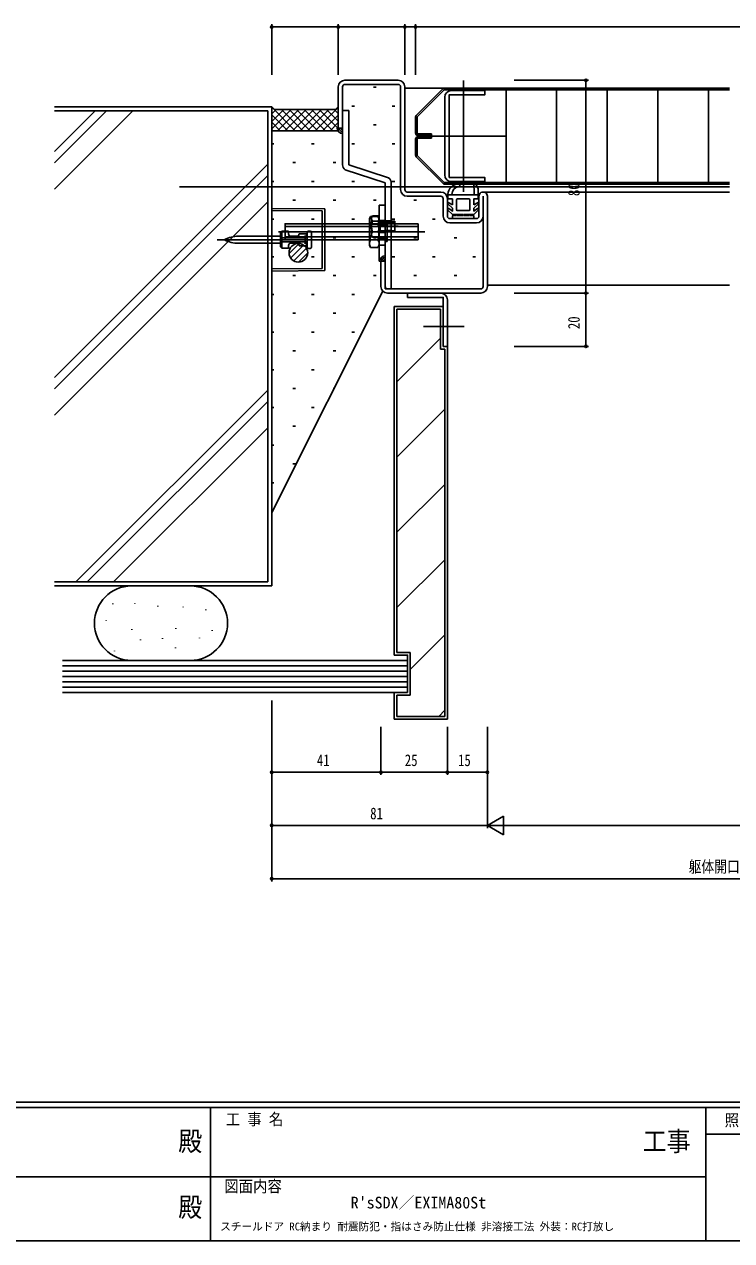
# Model space of a CAD drawing. Units: millimetres, scale not verified. Extents: x -567 to 567, y -403 to 403.
# Drawn here: x -82.6 to 183.1, y -403 to 54 of the extents above; entities that cross this region are included whole.
import ezdxf
from ezdxf.enums import TextEntityAlignment as Align

# ---------------------------------------------------------------- set-up
doc = ezdxf.new("R2010")
doc.units = ezdxf.units.MM
doc.header["$LTSCALE"] = 2
for name, color, linetype in [('0-1_USER1', 3, 'Continuous'), ('0-2_YKK_11', 7, 'Continuous'), ('0-3_YKK_12', 2, 'Continuous'), ('0-4_YKK_13', 4, 'Continuous'), ('0-5_YKK_D', 6, 'Continuous'), ('0-6_YKK_ZWAK', 7, 'Continuous'), ('0-7_YSS_K', 3, 'Continuous'), ('0-8_YSS_KE', 3, 'Continuous')]:
    doc.layers.add(name, color=color, linetype=linetype)
doc.styles.add('ＭＳ ゴシック', font='')
doc.styles.get('ＭＳ ゴシック').set_extended_font_data('MS Gothic')

msp = doc.modelspace()

# ---------------------------------------------------------------- linework, layer by layer
at = {"layer": '0-2_YKK_11'}
for p, q in [((57.799, 33.005), (37.799, 33.005)), ((37.799, 31.405), (57.799, 31.405)), ((58.699, 30.505), (58.699, -8.095)), ((60.299, -8.095), (60.299, 30.505)), ((75.299, 26.605), (75.299, -2.595)), ((73.799, -8.995), (61.199, -8.995)), ((61.199, -10.595), (73.799, -10.595)), ((74.699, -11.495), (74.699, -18.095)), ((76.299, -18.095), (76.299, -11.495)), ((88.099, -10.595), (88.099, -18.095)), ((89.699, -10.595), (89.699, -44.495)), ((91.299, -44.495), (91.299, -10.595)), ((87.199, -18.995), (77.199, -18.995)), ((77.199, -20.595), (87.199, -20.595)), ((88.799, -45.395), (53.799, -45.395)), ((53.799, -46.995), (88.799, -46.995))]:
    msp.add_line(p, q, dxfattribs=at)
for points in [[(35.299, 30.505), (35.299, 15.005), (36.899, 15.005), (36.899, 30.505)], [(76.899, -3.495), (76.899, 27.505), (90.299, 27.505), (90.299, 29.105), (77.799, 29.105)], [(77.799, -5.095), (90.299, -5.095), (90.299, -3.495), (76.899, -3.495)], [(52.899, -44.495), (52.899, -34.995), (51.299, -34.995), (51.299, -44.495)], [(74.699, -66.995), (74.699, -48.595), (61.299, -48.595), (61.299, -46.995), (73.799, -46.995)], [(76.299, -49.495), (76.299, -66.995), (74.699, -66.995)]]:
    msp.add_lwpolyline(points, dxfattribs=at)
for centre, radius, start, end in [((37.799, 30.505), 2.5, 90.00001, 179.99999), ((57.799, 30.505), 2.5, 0.00001, 89.99999), ((37.799, 30.505), 0.9, 90.00001, 179.99999), ((57.799, 30.505), 0.9, 0.00001, 89.99999), ((77.799, 26.605), 2.5, 90.00001, 179.99999), ((77.799, -2.595), 2.5, 180.00001, 269.99999), ((61.199, -8.095), 2.5, 180.00001, 269.99999), ((61.199, -8.095), 0.9, 180.00001, 269.99999), ((73.799, -11.495), 2.5, 0.00001, 89.99999), ((89.699, -10.595), 1.6, 359.99999, 180.00001), ((73.799, -11.495), 0.9, 0.00001, 89.99999), ((77.199, -18.095), 2.5, 180.00001, 269.99999), ((77.199, -18.095), 0.9, 180.00001, 269.99999), ((87.199, -18.095), 0.9, 270.00001, 359.99999), ((87.199, -18.095), 2.5, 270.00001, 359.99999), ((53.799, -44.495), 2.5, 180.00001, 269.99999), ((53.799, -44.495), 0.9, 180.00001, 269.99999), ((88.799, -44.495), 0.9, 270.00001, 359.99999), ((88.799, -44.495), 2.5, 270.00001, 359.99999), ((73.799, -49.495), 2.5, 0.00001, 89.99999)]:
    msp.add_arc(centre, radius, start, end, dxfattribs=at)
at = {"layer": '0-3_YKK_12'}
for p, q in [((60.299, 30.005), (83.213, 30.005)), ((-24.39, -6.996), (182.299, -6.995)), ((89.699, -8.995), (182.299, -8.995)), ((91.299, -43.995), (182.299, -43.995))]:
    msp.add_line(p, q, dxfattribs=at)
at = {"layer": '0-4_YKK_13'}
for p, q in [((82.299, 32.93), (82.299, -8.92)), ((64.592, 19.798), (74.506, 29.712)), ((64.899, 19.257), (75.047, 29.405)), ((182.299, 29.405), (75.047, 29.405)), ((75.213, 30.005), (182.299, 30.005)), ((98.299, 29.405), (98.299, -5.395)), ((117.299, 29.405), (117.299, -5.395)), ((136.299, 29.405), (136.299, -5.395)), ((155.299, 29.405), (155.299, -5.395)), ((174.299, 29.405), (174.299, -5.395)), ((36.899, 21.605), (39.199, 21.605)), ((36.899, 1.265), (36.899, 21.605)), ((39.199, 21.605), (39.199, 1.2)), ((64.299, 19.091), (64.299, 13.205)), ((64.899, 19.257), (64.899, 12.805)), ((64.299, 4.919), (64.299, 10.805)), ((64.899, 12.805), (70.299, 12.805)), ((64.899, 11.205), (70.299, 11.205)), ((64.899, 4.754), (64.899, 11.205)), ((66.487, 12.005), (98.111, 12.005)), ((64.899, 4.754), (75.047, -5.395)), ((54.176, -3.685), (39.199, 1.2)), ((64.592, 4.212), (74.506, -5.702)), ((52.899, -5.586), (37.922, -0.701)), ((52.899, -45.395), (52.899, -5.586)), ((55.199, -45.395), (55.199, -5.651)), ((182.299, -5.395), (75.047, -5.395)), ((75.213, -5.995), (182.299, -5.995)), ((86.396, -8.369), (86.202, -6.548)), ((86.399, -10.095), (86.399, -8.422)), ((87.847, -7.678), (87.147, -6.272)), ((87.899, -7.901), (87.899, -11.295)), ((78.199, -15.095), (76.397, -13.498)), ((76.499, -9.895), (76.499, -11.295)), ((87.899, -10.095), (76.499, -10.095)), ((76.776, -13.034), (78.199, -13.854)), ((76.799, -11.595), (78.199, -11.595)), ((77.999, -9.895), (77.999, -10.095)), ((78.199, -11.595), (78.199, -13.854)), ((79.699, -15.695), (79.699, -11.895)), ((79.999, -11.595), (84.399, -11.595)), ((84.699, -11.895), (84.699, -15.695)), ((87.623, -13.034), (86.199, -13.854)), ((30.299, -15.331), (10.299, -15.157)), ((10.299, -15.157), (10.299, -38.691)), ((29.299, -16.122), (10.299, -15.957)), ((29.299, -16.122), (29.299, -37.725)), ((30.299, -15.331), (30.299, -38.516)), ((47.799, -18.458), (48.112, -17.916)), ((48.112, -17.916), (50.287, -17.916)), ((50.153, -18.248), (50.599, -19.022)), ((50.599, -18.458), (50.287, -17.916)), ((50.599, -34.958), (50.599, -13.995)), ((52.899, -13.995), (50.599, -13.995)), ((78.199, -17.495), (76.381, -15.661)), ((78.199, -18.095), (78.199, -18.695)), ((84.399, -15.995), (79.999, -15.995)), ((86.199, -17.495), (88.018, -15.661)), ((86.199, -18.695), (86.199, -18.095)), ((65.295, -22.01), (15.295, -22.01)), ((45.354, -21.958), (58.864, -21.958)), ((50.153, -21.135), (47.446, -21.135)), ((47.799, -18.458), (47.799, -25.458)), ((48.099, -21.958), (55.399, -21.958)), ((48.112, -19.937), (50.287, -19.937)), ((57.745, -21.88), (50.445, -21.88)), ((50.599, -18.458), (50.599, -25.458)), ((50.599, -19.022), (50.599, -29.022)), ((52.899, -19.708), (50.599, -19.708)), ((50.979, -20.338), (50.599, -19.958)), ((53.599, -20.959), (50.599, -20.959)), ((53.599, -21.459), (50.599, -21.459)), ((52.537, -19.958), (50.799, -19.958)), ((50.979, -19.958), (50.979, -23.958)), ((56.599, -20.338), (50.979, -20.338)), ((56.599, -19.958), (51.257, -19.958)), ((55.199, -19.88), (52.899, -19.88)), ((55.199, -20.28), (52.899, -20.28)), ((78.499, -18.995), (85.899, -18.995)), ((28.089, -26.924), (-10.199, -26.924)), ((13.595, -25.624), (-2.537, -25.624)), ((67.795, -23.924), (12.795, -23.924)), ((14.095, -23.724), (13.595, -24.224)), ((13.595, -29.624), (13.595, -24.224)), ((14.095, -23.724), (16.595, -23.724)), ((14.095, -23.724), (14.095, -30.124)), ((23.595, -26.174), (14.095, -26.174)), ((15.295, -25.838), (65.295, -25.838)), ((16.595, -24.724), (16.595, -23.724)), ((20.031, -25.624), (17.159, -25.624)), ((19.595, -25.724), (17.595, -25.724)), ((23.595, -24.674), (20.595, -24.674)), ((22.595, -25.624), (23.595, -25.624)), ((22.845, -26.174), (22.845, -27.674)), ((23.595, -24.174), (23.595, -29.674)), ((23.595, -29.174), (23.595, -24.674)), ((24.795, -23.674), (24.095, -23.674)), ((25.295, -29.674), (25.295, -24.174)), ((50.153, -26.909), (47.446, -26.909)), ((47.799, -25.458), (48.112, -25.999)), ((56.099, -23.959), (48.099, -23.959)), ((48.112, -23.978), (50.287, -23.978)), ((48.112, -25.999), (50.287, -25.999)), ((50.599, -25.458), (50.287, -25.999)), ((50.979, -23.578), (50.599, -23.958)), ((52.899, -24.208), (50.599, -24.208)), ((53.599, -26.459), (50.599, -26.459)), ((50.599, -26.959), (53.599, -26.959)), ((56.599, -23.578), (50.979, -23.578)), ((55.199, -23.48), (52.899, -23.48)), ((55.199, -23.88), (52.899, -23.88)), ((13.595, -28.224), (-2.537, -28.224)), ((14.095, -30.124), (13.595, -29.624)), ((23.595, -27.674), (14.095, -27.674)), ((16.813, -32.146), (20.613, -28.347)), ((16.813, -32.146), (20.149, -28.81)), ((20.031, -28.224), (17.159, -28.224)), ((17.404, -33.8), (22.266, -28.938)), ((17.404, -33.8), (21.512, -29.692)), ((19.595, -28.124), (17.595, -28.124)), ((18.572, -34.877), (23.343, -30.106)), ((18.572, -34.877), (23.343, -30.106)), ((20.362, -35.332), (23.798, -31.896)), ((20.362, -35.332), (23.798, -31.896)), ((20.595, -29.124), (20.595, -29.174)), ((23.595, -29.174), (20.595, -29.174)), ((22.595, -28.224), (23.595, -28.224)), ((24.095, -30.174), (24.795, -30.174)), ((50.153, -29.795), (50.599, -29.022)), ((52.899, -28.958), (50.599, -28.958)), ((10.299, -37.891), (29.299, -37.725)), ((10.299, -38.691), (30.299, -38.516)), ((52.899, -45.395), (55.199, -45.395)), ((82.626, -59.497), (67.304, -59.497))]:
    msp.add_line(p, q, dxfattribs=at)
for points in [[(70.299, 12.805), (70.299, 12.205), (65.299, 12.205)], [(70.299, 11.205), (70.299, 11.805), (65.299, 11.805)], [(86.199, -13.854), (86.199, -11.595), (87.599, -11.595)], [(87.633, -15.206), (86.199, -16.157), (86.199, -15.095), (88.001, -13.498)], [(50.153, -18.248), (47.446, -18.248), (46.999, -19.022), (46.999, -29.022)], [(50.599, -34.958), (52.899, -34.958), (52.899, -13.995)], [(76.765, -15.206), (78.199, -16.157), (78.199, -15.095)], [(78.199, -17.495), (82.049, -17.495), (82.049, -17.795), (79.849, -17.795), (79.699, -17.495), (79.549, -17.795), (78.499, -17.795)], [(85.899, -17.795), (84.849, -17.795), (84.699, -17.495), (84.549, -17.795), (82.349, -17.795), (82.349, -17.495), (86.199, -17.495)], [(50.799, -23.958), (56.599, -23.958), (56.599, -19.958)], [(52.899, -27.559), (53.599, -27.559), (53.599, -20.359), (52.899, -20.359)], [(14.095, -30.124), (16.595, -30.124), (16.595, -29.124)], [(50.153, -29.795), (47.446, -29.795), (46.999, -29.022)]]:
    msp.add_lwpolyline(points, dxfattribs=at)
msp.add_lwpolyline([(65.295, -20.924), (15.295, -20.924), (15.295, -26.924), (65.295, -26.924)], close=True, dxfattribs=at)
msp.add_circle((20.299, -31.833), 3.5, dxfattribs=at)
for centre, radius, start, end in [((75.213, 29.005), 1, 90, 135), ((65.299, 19.091), 1, 135, 180), ((65.299, 13.205), 1, 180, 270), ((65.299, 10.805), 1, 90, 180), ((65.299, 4.919), 1, 180, 225), ((39.299, 1.265), 2.4, 180, 235), ((52.799, -5.651), 2.4, 0, 55), ((75.213, -4.995), 1, 225, 270), ((80.503, -10), 4.005, 90.04811, 178.50157), ((80.939, -9.902), 2.94, 98.60851, 179.86445), ((80.499, -6.495), 0.5, 270, 90.10994), ((86.699, -6.495), 0.5, 26.47243, 186.09373), ((85.899, -8.422), 0.5, 360, 6.09373), ((87.399, -7.901), 0.5, 360, 26.47243), ((76.599, -13.277), 0.3, 54.05132, 229.31121), ((76.799, -11.295), 0.3, 180, 270), ((79.999, -11.895), 0.3, 90, 180), ((84.399, -11.895), 0.3, 0, 90), ((87.599, -11.295), 0.3, 270, 360), ((87.799, -13.277), 0.3, 310.68879, 125.94868), ((49.555, -19.692), 2.556, 145.61575, 214.38425), ((49.588, -18.927), 1.789, 145.61575, 214.38425), ((48.043, -19.692), 2.556, 325.61575, 34.38425), ((48.81, -18.927), 1.789, 325.61575, 34.38425), ((76.599, -15.456), 0.3, 56.44409, 226.32577), ((78.499, -18.095), 0.3, 90, 180), ((79.999, -15.695), 0.3, 180, 270), ((84.399, -15.695), 0.3, 270, 0), ((85.899, -18.095), 0.3, 0, 90), ((87.799, -15.456), 0.3, 313.67423, 123.55591), ((56.553, -24.022), 9.553, 162.41205, 197.58795), ((54.487, -21.958), 6.687, 162.41205, 197.58795), ((41.046, -24.022), 9.553, 342.41205, 17.58795), ((43.912, -21.958), 6.687, 342.41205, 17.58795), ((50.799, -19.758), 0.2, 180, 270), ((78.499, -18.695), 0.3, 179.97022, 269.97022), ((85.899, -18.695), 0.3, 269.97022, 0.02978), ((-7.303, -26.924), 0.1, 117.65841, 242.34164), ((-2.426, -36.23), 10.607, 89.40046, 117.65841), ((-2.426, -17.618), 10.607, 242.34164, 270.59959), ((17.595, -24.724), 1, 180.00002, 270.00002), ((19.595, -24.724), 1, 270.00002, 0.00002), ((22.595, -24.624), 1, 270.00002, 0.00002), ((24.095, -24.174), 0.5, 90.00002, 180.00002), ((24.795, -24.174), 0.5, 0.00002, 90.00002), ((49.555, -28.352), 2.556, 145.61575, 214.38425), ((49.588, -24.989), 1.789, 145.61575, 214.38425), ((48.043, -28.352), 2.556, 325.61575, 34.38425), ((48.81, -24.989), 1.789, 325.61575, 34.38425), ((50.799, -24.158), 0.2, 90, 180), ((17.595, -29.124), 1, 90.00002, 180.00002), ((19.595, -29.124), 1, 0.00002, 90.00002), ((22.595, -29.224), 1, 0.00002, 90.00002), ((24.095, -29.674), 0.5, 180.00002, 270.00002), ((24.795, -29.674), 0.5, 270.00002, 0.00002)]:
    msp.add_arc(centre, radius, start, end, dxfattribs=at)
at = {"layer": '0-5_YKK_D'}
for p, q in [((10.299, 35.005), (10.299, 54.005)), ((10.299, 53.005), (35.299, 53.005)), ((35.299, 35.005), (35.299, 54.005)), ((35.299, 35.005), (35.299, 54.005)), ((35.299, 53.005), (60.299, 53.005)), ((60.299, 35.005), (60.299, 54.005)), ((60.299, 35.005), (60.299, 54.005)), ((64.299, 53.005), (60.299, 53.005)), ((64.299, 35.005), (64.299, 54.005)), ((64.299, 35.005), (64.299, 54.005)), ((292.699, 53.005), (64.299, 53.005)), ((101.299, 33.005), (129.299, 33.005)), ((128.299, 33.005), (128.299, -46.995)), ((101.299, -46.995), (129.299, -46.995)), ((101.299, -46.995), (129.299, -46.995)), ((128.299, -46.995), (128.299, -66.995)), ((101.299, -66.995), (129.299, -66.995)), ((10.289, -199.999), (10.289, -227.998)), ((10.289, -199.999), (10.289, -247.998)), ((10.289, -199.999), (10.289, -267.998)), ((51.299, -209.998), (51.299, -227.998)), ((51.299, -209.998), (51.299, -227.998)), ((76.299, -209.998), (76.299, -227.998)), ((76.299, -209.998), (76.299, -227.998)), ((91.299, -209.998), (91.299, -247.998)), ((91.299, -209.998), (91.299, -247.998)), ((91.299, -209.998), (91.299, -227.998)), ((10.289, -226.998), (51.299, -226.998)), ((51.299, -226.998), (76.299, -226.998)), ((76.299, -226.998), (91.299, -226.998)), ((91.299, -246.998), (97.361, -243.498)), ((97.361, -250.498), (97.361, -243.498)), ((10.289, -246.998), (91.299, -246.998)), ((91.299, -246.998), (97.361, -250.498)), ((91.299, -246.998), (103.424, -246.998)), ((98.299, -246.998), (274.699, -246.998)), ((10.289, -266.998), (374.699, -266.998))]:
    msp.add_line(p, q, dxfattribs=at)
for centre in [(10.299, 53.005), (35.299, 53.005), (35.299, 53.005), (60.299, 53.005), (60.299, 53.005), (64.299, 53.005), (64.299, 53.005), (128.299, 33.005), (128.299, -46.995), (128.299, -46.995), (128.299, -66.995), (10.289, -226.998), (51.299, -226.998), (51.299, -226.998), (76.299, -226.998), (76.299, -226.998), (91.299, -226.998), (10.289, -246.998), (10.289, -266.998)]:
    msp.add_circle(centre, 0.425, dxfattribs=at)
at = {"layer": '0-6_YKK_ZWAK'}
for p, q in [((537.3, -351), (-562.7, -351)), ((483.3, -353), (-562.7, -353)), ((-12.7, -353), (-12.7, -403)), ((173.3, -353), (173.3, -403)), ((270.706, -362.999), (173.3, -362.999)), ((-194.7, -378.999), (-10.7, -378.999)), ((-10.7, -378.999), (173.3, -378.999)), ((-562.7, -403), (483.3, -403))]:
    msp.add_line(p, q, dxfattribs=at)
at = {"layer": '0-7_YSS_K'}
for p, q in [((48.47, 30.353), (49.47, 30.353)), ((40.395, 23.278), (41.395, 23.278)), ((55.545, 23.278), (56.545, 23.278)), ((8.799, 21.505), (-71.292, 21.505)), ((-55.974, 21.505), (-71.292, 6.186)), ((-51.731, 21.505), (-71.292, 1.944)), ((-41.832, 21.505), (-71.292, -7.956)), ((8.799, -155.495), (8.799, 21.505)), ((19.134, 14.007), (10.299, 22.842)), ((10.299, 20.346), (11.96, 22.007)), ((10.299, 17.517), (14.789, 22.007)), ((10.299, 14.689), (17.617, 22.007)), ((16.305, 14.007), (10.299, 20.013)), ((12.445, 14.007), (20.445, 22.007)), ((21.962, 14.007), (13.962, 22.007)), ((15.274, 14.007), (23.274, 22.007)), ((24.79, 14.007), (16.79, 22.007)), ((18.102, 14.007), (26.102, 22.007)), ((27.619, 14.007), (19.619, 22.007)), ((20.931, 14.007), (28.931, 22.007)), ((30.447, 14.007), (22.447, 22.007)), ((23.759, 14.007), (31.759, 22.007)), ((33.276, 14.007), (25.276, 22.007)), ((26.588, 14.007), (35.307, 22.727)), ((35.307, 14.804), (28.104, 22.007)), ((29.416, 14.007), (35.307, 19.898)), ((35.307, 17.632), (30.933, 22.007)), ((35.307, 20.461), (33.761, 22.007)), ((13.477, 14.007), (10.299, 17.185)), ((10.648, 14.007), (10.299, 14.356)), ((32.244, 14.007), (35.307, 17.07)), ((35.073, 14.007), (35.307, 14.242)), ((48.47, 16.203), (49.47, 16.203)), ((10.299, 9.128), (11.095, 9.128)), ((25.245, 9.128), (26.245, 9.128)), ((40.395, 9.128), (41.395, 9.128)), ((55.545, 9.128), (56.545, 9.128)), ((8.799, 1.425), (-71.292, -78.666)), ((18.17, 2.053), (19.17, 2.053)), ((33.32, 2.053), (34.32, 2.053)), ((48.47, 2.053), (49.47, 2.053)), ((8.799, -2.818), (-71.292, -82.909)), ((10.299, -5.022), (11.095, -5.022)), ((25.245, -5.022), (26.245, -5.022)), ((40.395, -5.022), (41.395, -5.022)), ((55.545, -5.022), (56.545, -5.022)), ((8.799, -12.717), (-71.292, -92.809)), ((18.17, -12.097), (19.17, -12.097)), ((33.32, -12.097), (34.32, -12.097)), ((48.47, -12.097), (49.47, -12.097)), ((63.62, -12.097), (64.62, -12.097)), ((10.299, -19.172), (11.095, -19.172)), ((25.245, -19.172), (26.245, -19.172)), ((40.395, -19.172), (41.395, -19.172)), ((55.545, -19.172), (56.545, -19.172)), ((70.695, -19.172), (71.695, -19.172)), ((18.17, -26.247), (19.17, -26.247)), ((33.32, -26.247), (34.32, -26.247)), ((48.47, -26.247), (49.47, -26.247)), ((63.62, -26.247), (64.62, -26.247)), ((78.77, -26.247), (79.77, -26.247)), ((10.299, -33.322), (11.095, -33.322)), ((25.245, -33.322), (26.245, -33.322)), ((40.395, -33.322), (41.395, -33.322)), ((55.545, -33.322), (56.545, -33.322)), ((70.695, -33.322), (71.695, -33.322)), ((85.845, -33.322), (86.845, -33.322)), ((18.17, -40.397), (19.17, -40.397)), ((33.32, -40.397), (34.32, -40.397)), ((48.47, -40.397), (49.47, -40.397)), ((63.62, -40.397), (64.62, -40.397)), ((78.77, -40.397), (79.77, -40.397)), ((10.299, -129.419), (52.031, -46.263)), ((10.299, -47.472), (11.095, -47.472)), ((25.245, -47.472), (26.245, -47.472)), ((40.395, -47.472), (41.395, -47.472)), ((18.17, -54.547), (19.17, -54.547)), ((33.32, -54.547), (34.32, -54.547)), ((56.299, -51.998), (74.699, -51.998)), ((56.299, -182.998), (56.299, -51.998)), ((57.299, -52.998), (73.699, -52.998)), ((57.299, -181.998), (57.299, -52.998)), ((74.699, -66.995), (74.699, -51.998)), ((10.299, -61.622), (11.095, -61.622)), ((25.245, -61.622), (26.245, -61.622)), ((40.395, -61.622), (41.395, -61.622)), ((57.299, -80.293), (73.699, -63.893)), ((74.699, -66.995), (76.299, -66.995)), ((75.299, -67.998), (75.299, -205.998)), ((18.17, -68.697), (19.17, -68.697)), ((33.32, -68.697), (34.32, -68.697)), ((10.299, -75.772), (11.095, -75.772)), ((25.245, -75.772), (26.245, -75.772)), ((8.799, -83.428), (-63.268, -155.495)), ((18.17, -82.847), (19.17, -82.847)), ((33.32, -82.847), (33.672, -82.847)), ((8.799, -87.67), (-59.026, -155.495)), ((10.299, -89.922), (11.095, -89.922)), ((25.245, -89.922), (26.245, -89.922)), ((57.299, -108.577), (75.299, -90.577)), ((8.799, -97.57), (-49.126, -155.495)), ((18.17, -96.997), (19.17, -96.997)), ((10.299, -104.072), (11.095, -104.072)), ((18.17, -111.147), (19.17, -111.147)), ((10.299, -118.222), (11.095, -118.222)), ((57.299, -136.861), (75.299, -118.861)), ((57.299, -165.145), (75.299, -147.145)), ((8.799, -155.495), (-71.292, -155.495)), ((-20.297, -156.993), (-42.297, -156.993)), ((-49.417, -163.604), (-49.417, -163.804)), ((-41.148, -163.428), (-41.148, -163.628)), ((-32.528, -164.484), (-32.528, -164.684)), ((-23.028, -164.836), (-23.028, -165.036)), ((-14.408, -165.891), (-14.408, -166.091)), ((-51.879, -169.937), (-51.879, -170.137)), ((-42.204, -173.28), (-42.204, -173.48)), ((-25.667, -172.928), (-25.667, -173.128)), ((-12.121, -173.632), (-12.121, -173.832)), ((-39.037, -177.15), (-39.037, -177.35)), ((-30.769, -176.622), (-30.769, -176.822)), ((-16.871, -176.447), (-16.871, -176.647)), ((62.299, -188.428), (75.299, -175.429)), ((-48.713, -181.372), (-48.713, -181.572)), ((-25.843, -180.141), (-25.843, -180.341)), ((57.299, -181.998), (62.299, -181.998)), ((62.299, -197.998), (62.299, -181.998)), ((61.307, -184.996), (-68.293, -184.996)), ((61.307, -186.996), (-68.293, -186.996)), ((-42.297, -184.993), (-20.297, -184.993)), ((61.307, -184.996), (61.307, -196.996)), ((61.307, -188.996), (-68.293, -188.996)), ((61.307, -190.996), (-68.293, -190.996)), ((61.307, -192.996), (-68.293, -192.996)), ((61.307, -194.996), (-68.293, -194.996)), ((61.307, -196.996), (-68.293, -196.996)), ((61.299, -196.998), (56.299, -196.998)), ((57.299, -197.998), (62.299, -197.998)), ((57.299, -205.998), (57.299, -197.998)), ((73.014, -205.998), (75.299, -203.713)), ((57.299, -205.998), (75.299, -205.998))]:
    msp.add_line(p, q, dxfattribs=at)
msp.add_lwpolyline([(35.307, 23.007), (34.307, 22.007), (11.299, 22.007), (10.299, 23.007), (10.299, 14.007), (35.307, 14.007)], close=True, dxfattribs=at)
for points in [[(35.307, 23.007), (34.307, 22.007), (11.299, 22.007), (10.299, 23.007)], [(75.299, -67.998), (73.699, -67.998), (73.699, -52.998)], [(76.299, -66.995), (76.299, -206.998), (56.299, -206.998), (56.299, -196.998)], [(61.299, -196.998), (61.299, -182.998), (56.299, -182.998)]]:
    msp.add_lwpolyline(points, dxfattribs=at)
for centre, radius, start, end in [((36.899, 15.005), 2, 180.00002, 270), ((36.899, 15.005), 1.333, 180.00002, 270), ((36.899, 15.005), 0.667, 180.00002, 270), ((52.899, -34.995), 2, 90, 179.99998), ((52.899, -34.995), 1.333, 90, 179.99998), ((52.899, -34.995), 0.667, 90, 179.99998), ((-42.297, -170.993), 14, 90, 270), ((-20.297, -170.993), 14, 270, 90)]:
    msp.add_arc(centre, radius, start, end, dxfattribs=at)
at = {"layer": '0-8_YSS_KE'}
for p, q in [((-71.292, 23.005), (10.299, 23.005)), ((10.299, -156.995), (10.299, 23.005)), ((10.299, -156.995), (-71.292, -156.995))]:
    msp.add_line(p, q, dxfattribs=at)

# ---------------------------------------------------------------- texts
at = {"layer": '0-1_USER1', "style": 'ＭＳ ゴシック'}
for s, height, p in [("R'sSDX／EXIMA80St", 4.399, (39.953, -392.213)), ('スチールドア RC納まり 耐震防犯・指はさみ防止仕様 非溶接工法 外装：RC打放し', 2.933, (-9.057, -400.035))]:
    msp.add_text(s, height=height, dxfattribs=at).set_placement(p, align=Align.BOTTOM_LEFT)
at = {"layer": '0-5_YKK_D', "style": 'ＭＳ ゴシック', "width": 0.8}
for s, p in [('80', (127.299, -10.515)), ('20', (127.299, -60.515))]:
    msp.add_text(s, height=4.399, rotation=90, dxfattribs=at).set_placement(p, align=Align.BOTTOM_LEFT)
for s, p in [('41', (27.274, -225.998)), ('25', (60.279, -225.998)), ('15', (80.279, -225.998)), ('81', (47.274, -245.998)), ('躯体開口幅=W+174', (166.894, -265.998))]:
    msp.add_text(s, height=4.399, dxfattribs=at).set_placement(p, align=Align.BOTTOM_LEFT)
at = {"layer": '0-6_YKK_ZWAK', "style": 'ＭＳ ゴシック', "width": 0.9}
for s, height, p in [('工 事 名', 4.399, (-6.968, -360.904)), ('照  査', 4.399, (180.427, -361.258)), ('工事', 7.331, (149.631, -371.509)), ('殿', 7.331, (-24.817, -371.509)), ('図面内容', 4.399, (-7.532, -386.069)), ('殿', 7.331, (-24.817, -396.254))]:
    msp.add_text(s, height=height, dxfattribs=at).set_placement(p, align=Align.BOTTOM_LEFT)

doc.saveas('drawing.dxf')
